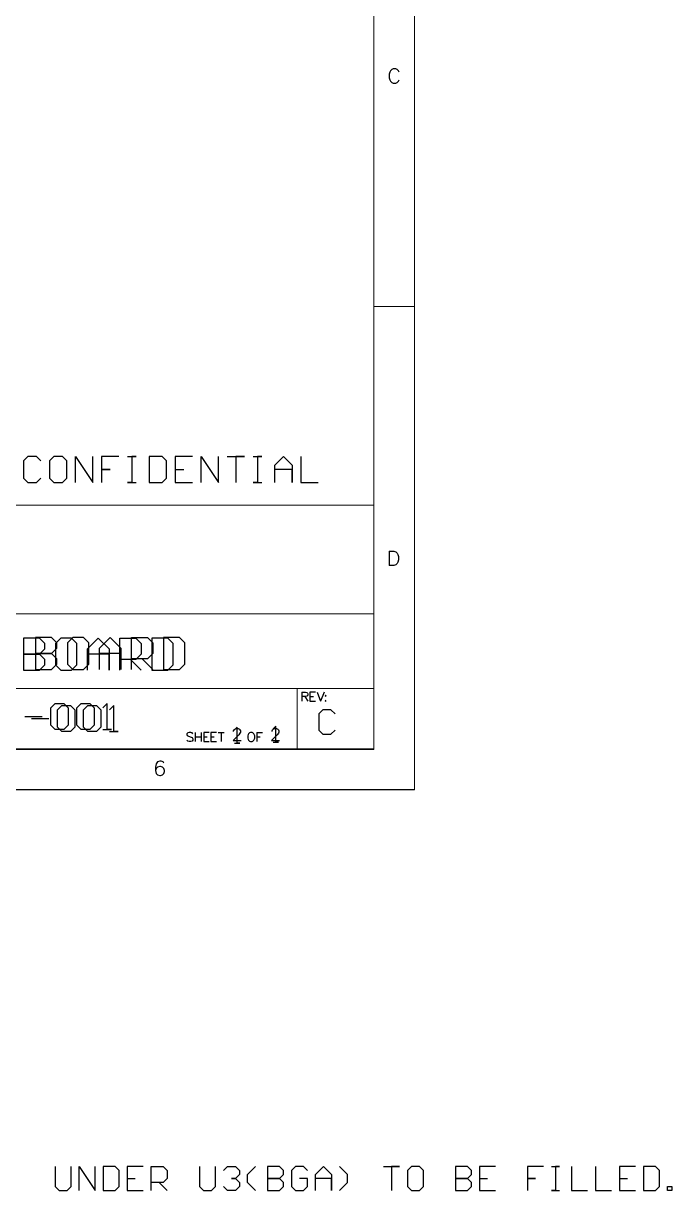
# Model space of a CAD drawing. Header units: millimetres. Extents: x 1.5 to 19.4, y 0 to 11.5.
# Drawn here: x 16.17 to 19.35, y 0.03 to 5.77 of the extents above; entities that cross this region are included whole.
import ezdxf

# ---------------------------------------------------------------- set-up
doc = ezdxf.new("R2010")
doc.units = ezdxf.units.MM
doc.header["$MEASUREMENT"] = 0
for name, color, linetype in [('DrillDrawing', 1, 'Continuous'), ('Mechanical17', 56, 'Continuous'), ('Mechanical18', 56, 'Continuous')]:
    doc.layers.add(name, color=color, linetype=linetype)

msp = doc.modelspace()

# ---------------------------------------------------------------- linework, layer by layer
at = {"layer": 'DrillDrawing'}
for p, q in [((16.2253, 2.7509), (16.2253, 2.5935)), ((16.304, 2.7509), (16.2253, 2.7509)), ((16.3302, 2.7247), (16.304, 2.7509)), ((16.304, 2.6722), (16.3302, 2.6985)), ((16.3302, 2.6985), (16.3302, 2.7247)), ((16.4089, 2.7509), (16.3827, 2.7247)), ((16.3827, 2.7247), (16.3827, 2.6197)), ((16.4614, 2.7509), (16.4089, 2.7509)), ((16.4877, 2.7247), (16.4614, 2.7509)), ((16.4877, 2.6197), (16.4877, 2.7247)), ((16.5401, 2.6985), (16.5926, 2.7509)), ((16.5401, 2.5935), (16.5401, 2.6985)), ((16.5926, 2.7509), (16.6451, 2.6985)), ((16.6451, 2.6985), (16.6451, 2.5935)), ((16.6976, 2.5935), (16.6976, 2.7509)), ((16.6976, 2.7509), (16.7763, 2.7509)), ((16.7763, 2.7509), (16.8025, 2.7247)), ((16.8025, 2.7247), (16.8025, 2.6722)), ((16.855, 2.7509), (16.855, 2.5935)), ((16.9337, 2.7509), (16.855, 2.7509)), ((16.9599, 2.7247), (16.9337, 2.7509)), ((16.9599, 2.6197), (16.9599, 2.7247)), ((16.304, 2.6722), (16.2253, 2.6722)), ((16.2253, 2.6722), (16.304, 2.6722)), ((16.3302, 2.646), (16.304, 2.6722)), ((16.3302, 2.6197), (16.3302, 2.646)), ((16.6451, 2.6722), (16.5401, 2.6722)), ((16.6451, 2.5935), (16.6451, 2.6722)), ((16.7763, 2.646), (16.6976, 2.646)), ((16.75, 2.646), (16.8025, 2.5935)), ((16.8025, 2.6722), (16.7763, 2.646)), ((16.2253, 2.5935), (16.304, 2.5935)), ((16.304, 2.5935), (16.3302, 2.6197)), ((16.3827, 2.6197), (16.4089, 2.5935)), ((16.4089, 2.5935), (16.4614, 2.5935)), ((16.4614, 2.5935), (16.4877, 2.6197)), ((16.855, 2.5935), (16.9337, 2.5935)), ((16.9337, 2.5935), (16.9599, 2.6197)), ((16.3339, 2.395), (16.3552, 2.4163)), ((16.3552, 2.4163), (16.3978, 2.4163)), ((16.3978, 2.4163), (16.4192, 2.395)), ((16.4618, 2.395), (16.4831, 2.4163)), ((16.4831, 2.4163), (16.5257, 2.4163)), ((16.5257, 2.4163), (16.5471, 2.395)), ((16.611, 2.4163), (16.5897, 2.395)), ((16.611, 2.2884), (16.611, 2.4163)), ((16.206, 2.3523), (16.2912, 2.3523)), ((16.3339, 2.3097), (16.3339, 2.395)), ((16.4192, 2.395), (16.4192, 2.3097)), ((16.4618, 2.3097), (16.4618, 2.395)), ((16.5471, 2.395), (16.5471, 2.3097)), ((16.3552, 2.2884), (16.3339, 2.3097)), ((16.4192, 2.3097), (16.3978, 2.2884)), ((16.4831, 2.2884), (16.4618, 2.3097)), ((16.5471, 2.3097), (16.5257, 2.2884)), ((17.2178, 2.311), (17.2047, 2.2979)), ((17.2178, 2.2323), (17.2178, 2.311)), ((17.4068, 2.3149), (17.3937, 2.3018)), ((17.4068, 2.2362), (17.4068, 2.3149)), ((16.3978, 2.2884), (16.3552, 2.2884)), ((16.5257, 2.2884), (16.4831, 2.2884)), ((16.5897, 2.2884), (16.6323, 2.2884)), ((16.6323, 2.2884), (16.611, 2.2884)), ((17.2047, 2.2323), (17.231, 2.2323)), ((17.231, 2.2323), (17.2178, 2.2323)), ((17.3937, 2.2362), (17.4199, 2.2362)), ((17.4199, 2.2362), (17.4068, 2.2362)), ((16.3226, 0.1506), (16.3226, 0.0522)), ((16.4014, 0.0522), (16.4014, 0.1506)), ((16.4407, 0.0325), (16.4407, 0.1506)), ((16.4407, 0.1506), (16.5194, 0.0325)), ((16.5194, 0.0325), (16.5194, 0.1506)), ((16.5588, 0.1506), (16.5588, 0.0325)), ((16.6178, 0.1506), (16.5588, 0.1506)), ((16.6375, 0.1309), (16.6178, 0.1506)), ((16.6375, 0.0522), (16.6375, 0.1309)), ((16.7556, 0.1506), (16.6769, 0.1506)), ((16.6769, 0.1506), (16.6769, 0.0325)), ((16.7949, 0.0325), (16.7949, 0.1506)), ((16.7949, 0.1506), (16.854, 0.1506)), ((16.854, 0.1506), (16.8737, 0.1309)), ((16.8737, 0.1309), (16.8737, 0.0915)), ((17.0311, 0.1506), (17.0311, 0.0522)), ((17.1098, 0.0522), (17.1098, 0.1506)), ((17.1492, 0.1309), (17.1688, 0.1506)), ((17.1688, 0.1506), (17.2082, 0.1506)), ((17.2082, 0.1506), (17.2279, 0.1309)), ((17.2279, 0.1309), (17.2279, 0.1112)), ((17.2672, 0.1112), (17.3066, 0.1506)), ((17.3656, 0.1506), (17.3656, 0.0325)), ((17.4247, 0.1506), (17.3656, 0.1506)), ((17.4443, 0.1309), (17.4247, 0.1506)), ((17.4443, 0.1112), (17.4443, 0.1309)), ((17.5034, 0.1506), (17.4837, 0.1309)), ((17.4837, 0.1309), (17.4837, 0.0522)), ((17.5427, 0.1506), (17.5034, 0.1506)), ((17.5624, 0.1309), (17.5427, 0.1506)), ((17.6018, 0.1112), (17.6411, 0.1506)), ((17.6411, 0.1506), (17.6805, 0.1112)), ((17.7592, 0.1112), (17.7198, 0.1506)), ((17.9363, 0.1506), (18.015, 0.1506)), ((18.015, 0.1506), (17.9757, 0.1506)), ((17.9757, 0.1506), (17.9757, 0.0325)), ((18.0741, 0.1506), (18.0544, 0.1309)), ((18.0544, 0.1309), (18.0544, 0.0522)), ((18.1134, 0.1506), (18.0741, 0.1506)), ((18.1331, 0.1309), (18.1134, 0.1506)), ((18.1331, 0.0522), (18.1331, 0.1309)), ((18.2905, 0.1506), (18.2905, 0.0325)), ((18.3496, 0.1506), (18.2905, 0.1506)), ((18.3692, 0.1309), (18.3496, 0.1506)), ((18.3692, 0.1112), (18.3692, 0.1309)), ((18.4873, 0.1506), (18.4086, 0.1506)), ((18.4086, 0.1506), (18.4086, 0.0325)), ((18.7234, 0.1506), (18.6447, 0.1506)), ((18.6447, 0.1506), (18.6447, 0.0915)), ((18.7628, 0.1506), (18.8022, 0.1506)), ((18.8022, 0.1506), (18.7825, 0.1506)), ((18.7825, 0.1506), (18.7825, 0.0325)), ((18.8612, 0.1506), (18.8612, 0.0325)), ((18.9793, 0.1506), (18.9793, 0.0325)), ((19.1761, 0.1506), (19.0973, 0.1506)), ((19.0973, 0.1506), (19.0973, 0.0325)), ((19.2154, 0.1506), (19.2154, 0.0325)), ((19.2745, 0.1506), (19.2154, 0.1506)), ((19.2941, 0.1309), (19.2745, 0.1506)), ((19.2941, 0.0522), (19.2941, 0.1309)), ((16.6769, 0.0915), (16.7162, 0.0915)), ((16.854, 0.0718), (16.7949, 0.0718)), ((16.8343, 0.0718), (16.8737, 0.0325)), ((16.8737, 0.0915), (16.854, 0.0718)), ((17.2082, 0.0915), (17.1885, 0.0915)), ((17.1885, 0.0915), (17.2082, 0.0915)), ((17.2279, 0.1112), (17.2082, 0.0915)), ((17.2082, 0.0915), (17.2279, 0.0718)), ((17.2279, 0.0718), (17.2279, 0.0522)), ((17.2672, 0.0718), (17.2672, 0.1112)), ((17.3066, 0.0325), (17.2672, 0.0718)), ((17.4247, 0.0915), (17.3656, 0.0915)), ((17.3656, 0.0915), (17.4247, 0.0915)), ((17.4247, 0.0915), (17.4443, 0.1112)), ((17.4443, 0.0718), (17.4247, 0.0915)), ((17.4443, 0.0522), (17.4443, 0.0718)), ((17.5624, 0.0915), (17.523, 0.0915)), ((17.5624, 0.0522), (17.5624, 0.0915)), ((17.6018, 0.0325), (17.6018, 0.1112)), ((17.6805, 0.0915), (17.6018, 0.0915)), ((17.6805, 0.1112), (17.6805, 0.0325)), ((17.6805, 0.0325), (17.6805, 0.0915)), ((17.7198, 0.0325), (17.7592, 0.0718)), ((17.7592, 0.0718), (17.7592, 0.1112)), ((18.3496, 0.0915), (18.2905, 0.0915)), ((18.2905, 0.0915), (18.3496, 0.0915)), ((18.3496, 0.0915), (18.3692, 0.1112)), ((18.3692, 0.0718), (18.3496, 0.0915)), ((18.3692, 0.0522), (18.3692, 0.0718)), ((18.4086, 0.0915), (18.4479, 0.0915)), ((18.6447, 0.0915), (18.6841, 0.0915)), ((18.6841, 0.0915), (18.6447, 0.0915)), ((18.6447, 0.0915), (18.6447, 0.0325)), ((19.0973, 0.0915), (19.1367, 0.0915)), ((16.3226, 0.0522), (16.3423, 0.0325)), ((16.3423, 0.0325), (16.3817, 0.0325)), ((16.3817, 0.0325), (16.4014, 0.0522)), ((16.5588, 0.0325), (16.6178, 0.0325)), ((16.6178, 0.0325), (16.6375, 0.0522)), ((16.6769, 0.0325), (16.7556, 0.0325)), ((17.0311, 0.0522), (17.0508, 0.0325)), ((17.0508, 0.0325), (17.0901, 0.0325)), ((17.0901, 0.0325), (17.1098, 0.0522)), ((17.1688, 0.0325), (17.1492, 0.0522)), ((17.2082, 0.0325), (17.1688, 0.0325)), ((17.2279, 0.0522), (17.2082, 0.0325)), ((17.3656, 0.0325), (17.4247, 0.0325)), ((17.4247, 0.0325), (17.4443, 0.0522)), ((17.4837, 0.0522), (17.5034, 0.0325)), ((17.5034, 0.0325), (17.5427, 0.0325)), ((17.5427, 0.0325), (17.5624, 0.0522)), ((18.0544, 0.0522), (18.0741, 0.0325)), ((18.0741, 0.0325), (18.1134, 0.0325)), ((18.1134, 0.0325), (18.1331, 0.0522)), ((18.2905, 0.0325), (18.3496, 0.0325)), ((18.3496, 0.0325), (18.3692, 0.0522)), ((18.4086, 0.0325), (18.4873, 0.0325)), ((18.7825, 0.0325), (18.7628, 0.0325)), ((18.7628, 0.0325), (18.8022, 0.0325)), ((18.8612, 0.0325), (18.9399, 0.0325)), ((18.9793, 0.0325), (19.058, 0.0325)), ((19.0973, 0.0325), (19.1761, 0.0325)), ((19.2154, 0.0325), (19.2745, 0.0325)), ((19.2745, 0.0325), (19.2941, 0.0522)), ((19.3335, 0.0325), (19.3335, 0.0522)), ((19.3335, 0.0522), (19.3532, 0.0522)), ((19.3532, 0.0325), (19.3335, 0.0325)), ((19.3532, 0.0522), (19.3532, 0.0325))]:
    msp.add_line(p, q, dxfattribs=at)
at = {"layer": 'Mechanical17'}
for p, q in [((16.1672, 2.748), (16.1672, 2.5906)), ((16.2459, 2.748), (16.1672, 2.748)), ((16.2722, 2.7217), (16.2459, 2.748)), ((16.2722, 2.6955), (16.2722, 2.7217)), ((16.3509, 2.748), (16.3246, 2.7217)), ((16.3246, 2.7217), (16.3246, 2.6168)), ((16.4033, 2.748), (16.3509, 2.748)), ((16.4296, 2.7217), (16.4033, 2.748)), ((16.4296, 2.6168), (16.4296, 2.7217)), ((16.4821, 2.6955), (16.5345, 2.748)), ((16.5345, 2.748), (16.587, 2.6955)), ((16.6395, 2.5906), (16.6395, 2.748)), ((16.6395, 2.748), (16.7182, 2.748)), ((16.7182, 2.748), (16.7444, 2.7217)), ((16.7444, 2.7217), (16.7444, 2.6693)), ((16.7969, 2.748), (16.7969, 2.5906)), ((16.8756, 2.748), (16.7969, 2.748)), ((16.9019, 2.7217), (16.8756, 2.748)), ((16.9019, 2.6168), (16.9019, 2.7217)), ((16.2459, 2.6693), (16.1672, 2.6693)), ((16.1672, 2.6693), (16.2459, 2.6693)), ((16.2459, 2.6693), (16.2722, 2.6955)), ((16.2722, 2.643), (16.2459, 2.6693)), ((16.2722, 2.6168), (16.2722, 2.643)), ((16.4821, 2.5906), (16.4821, 2.6955)), ((16.587, 2.6693), (16.4821, 2.6693)), ((16.587, 2.6955), (16.587, 2.5906)), ((16.587, 2.5906), (16.587, 2.6693)), ((16.7182, 2.643), (16.6395, 2.643)), ((16.692, 2.643), (16.7444, 2.5906)), ((16.7444, 2.6693), (16.7182, 2.643)), ((16.1672, 2.5906), (16.2459, 2.5906)), ((16.2459, 2.5906), (16.2722, 2.6168)), ((16.3246, 2.6168), (16.3509, 2.5906)), ((16.3509, 2.5906), (16.4033, 2.5906)), ((16.4033, 2.5906), (16.4296, 2.6168)), ((16.7969, 2.5906), (16.8756, 2.5906)), ((16.8756, 2.5906), (16.9019, 2.6168)), ((16.3014, 2.4058), (16.3227, 2.4271)), ((16.3227, 2.4271), (16.3654, 2.4271)), ((16.3654, 2.4271), (16.3867, 2.4058)), ((16.4293, 2.4058), (16.4506, 2.4271)), ((16.4506, 2.4271), (16.4933, 2.4271)), ((16.4933, 2.4271), (16.5146, 2.4058)), ((16.5785, 2.4271), (16.5572, 2.4058)), ((16.5785, 2.2992), (16.5785, 2.4271)), ((16.1735, 2.3632), (16.2588, 2.3632)), ((16.3014, 2.3205), (16.3014, 2.4058)), ((16.3867, 2.4058), (16.3867, 2.3205)), ((16.4293, 2.3205), (16.4293, 2.4058)), ((16.5146, 2.4058), (16.5146, 2.3205)), ((16.3227, 2.2992), (16.3014, 2.3205)), ((16.3654, 2.2992), (16.3227, 2.2992)), ((16.3867, 2.3205), (16.3654, 2.2992)), ((16.4506, 2.2992), (16.4293, 2.3205)), ((16.4933, 2.2992), (16.4506, 2.2992)), ((16.5146, 2.3205), (16.4933, 2.2992)), ((16.5572, 2.2992), (16.5999, 2.2992)), ((16.5999, 2.2992), (16.5785, 2.2992)), ((17.1997, 2.2919), (17.2025, 2.2975)), ((17.2025, 2.2975), (17.2053, 2.3003)), ((17.2053, 2.3003), (17.2109, 2.3031)), ((17.2109, 2.3031), (17.2222, 2.3031)), ((17.2222, 2.3031), (17.2278, 2.3003)), ((17.2278, 2.3003), (17.2306, 2.2975)), ((17.2306, 2.2975), (17.2334, 2.2919)), ((17.3886, 2.2919), (17.3914, 2.2975)), ((17.3914, 2.2975), (17.3943, 2.3003)), ((17.3943, 2.3003), (17.3999, 2.3031)), ((17.3999, 2.3031), (17.4111, 2.3031)), ((17.4111, 2.3031), (17.4168, 2.3003)), ((17.4168, 2.3003), (17.4196, 2.2975)), ((17.4196, 2.2975), (17.4224, 2.2919)), ((17.225, 2.2722), (17.1969, 2.2441)), ((17.1969, 2.2441), (17.2362, 2.2441)), ((17.1997, 2.2891), (17.1997, 2.2919)), ((17.2306, 2.2806), (17.225, 2.2722)), ((17.2334, 2.2863), (17.2306, 2.2806)), ((17.2334, 2.2919), (17.2334, 2.2863)), ((17.4139, 2.2722), (17.3858, 2.2441)), ((17.3858, 2.2441), (17.4252, 2.2441)), ((17.3886, 2.2891), (17.3886, 2.2919)), ((17.4196, 2.2806), (17.4139, 2.2722)), ((17.4224, 2.2863), (17.4196, 2.2806)), ((17.4224, 2.2919), (17.4224, 2.2863))]:
    msp.add_line(p, q, dxfattribs=at)
at = {"layer": 'Mechanical18'}
for p, q in [((17.9675, 5.5285), (17.9642, 5.5185)), ((17.9642, 5.5185), (17.9642, 5.5018)), ((17.9708, 5.5351), (17.9675, 5.5285)), ((17.9775, 5.5418), (17.9708, 5.5351)), ((17.9842, 5.5451), (17.9775, 5.5418)), ((17.9975, 5.5451), (17.9842, 5.5451)), ((18.0042, 5.5418), (17.9975, 5.5451)), ((18.0108, 5.5351), (18.0042, 5.5418)), ((18.0142, 5.5285), (18.0108, 5.5351)), ((17.9642, 5.5018), (17.9675, 5.4918)), ((17.9675, 5.4918), (17.9708, 5.4851)), ((17.9708, 5.4851), (17.9775, 5.4785)), ((17.9775, 5.4785), (17.9842, 5.4751)), ((17.9842, 5.4751), (17.9975, 5.4751)), ((17.9975, 5.4751), (18.0042, 5.4785)), ((18.0042, 5.4785), (18.0108, 5.4851)), ((18.0108, 5.4851), (18.0142, 5.4918)), ((16.1878, 3.6397), (16.1665, 3.6184)), ((16.1665, 3.6184), (16.1665, 3.5331)), ((16.2304, 3.6397), (16.1878, 3.6397)), ((16.2517, 3.6184), (16.2304, 3.6397)), ((16.3157, 3.6397), (16.2944, 3.6184)), ((16.2944, 3.6184), (16.2944, 3.5331)), ((16.3583, 3.6397), (16.3157, 3.6397)), ((16.3797, 3.6184), (16.3583, 3.6397)), ((16.3797, 3.5331), (16.3797, 3.6184)), ((16.4223, 3.5118), (16.4223, 3.6397)), ((16.4223, 3.6397), (16.5076, 3.5118)), ((16.5076, 3.5118), (16.5076, 3.6397)), ((16.6355, 3.6397), (16.5502, 3.6397)), ((16.5502, 3.6397), (16.5502, 3.5758)), ((16.6781, 3.6397), (16.7208, 3.6397)), ((16.7208, 3.6397), (16.6994, 3.6397)), ((16.6994, 3.6397), (16.6994, 3.5118)), ((16.7847, 3.6397), (16.7847, 3.5118)), ((16.8487, 3.6397), (16.7847, 3.6397)), ((16.87, 3.6184), (16.8487, 3.6397)), ((16.87, 3.5331), (16.87, 3.6184)), ((16.9979, 3.6397), (16.9126, 3.6397)), ((16.9126, 3.6397), (16.9126, 3.5118)), ((17.0405, 3.5118), (17.0405, 3.6397)), ((17.0405, 3.6397), (17.1258, 3.5118)), ((17.1258, 3.5118), (17.1258, 3.6397)), ((17.1684, 3.6397), (17.2537, 3.6397)), ((17.2537, 3.6397), (17.2111, 3.6397)), ((17.2111, 3.6397), (17.2111, 3.5118)), ((17.2964, 3.6397), (17.339, 3.6397)), ((17.339, 3.6397), (17.3177, 3.6397)), ((17.3177, 3.6397), (17.3177, 3.5118)), ((17.403, 3.5971), (17.4456, 3.6397)), ((17.4456, 3.6397), (17.4882, 3.5971)), ((17.5309, 3.6397), (17.5309, 3.5118)), ((16.5502, 3.5758), (16.5928, 3.5758)), ((16.5928, 3.5758), (16.5502, 3.5758)), ((16.5502, 3.5758), (16.5502, 3.5118)), ((16.9126, 3.5758), (16.9553, 3.5758)), ((17.403, 3.5118), (17.403, 3.5971)), ((17.4882, 3.5758), (17.403, 3.5758)), ((17.4882, 3.5971), (17.4882, 3.5118)), ((17.4882, 3.5118), (17.4882, 3.5758)), ((16.1665, 3.5331), (16.1878, 3.5118)), ((16.1878, 3.5118), (16.2304, 3.5118)), ((16.2304, 3.5118), (16.2517, 3.5331)), ((16.2944, 3.5331), (16.3157, 3.5118)), ((16.3157, 3.5118), (16.3583, 3.5118)), ((16.3583, 3.5118), (16.3797, 3.5331)), ((16.6994, 3.5118), (16.6781, 3.5118)), ((16.6781, 3.5118), (16.7208, 3.5118)), ((16.7847, 3.5118), (16.8487, 3.5118)), ((16.8487, 3.5118), (16.87, 3.5331)), ((16.9126, 3.5118), (16.9979, 3.5118)), ((17.3177, 3.5118), (17.2964, 3.5118)), ((17.2964, 3.5118), (17.339, 3.5118)), ((17.5309, 3.5118), (17.6161, 3.5118)), ((17.9642, 3.1751), (17.9642, 3.1051)), ((17.9642, 3.1751), (17.9875, 3.1751)), ((17.9875, 3.1751), (17.9975, 3.1718)), ((17.9975, 3.1718), (18.0042, 3.1651)), ((18.0042, 3.1651), (18.0075, 3.1585)), ((18.0075, 3.1585), (18.0108, 3.1485)), ((17.9875, 3.1051), (17.9642, 3.1051)), ((17.9975, 3.1085), (17.9875, 3.1051)), ((18.0042, 3.1151), (17.9975, 3.1085)), ((18.0075, 3.1218), (18.0042, 3.1151)), ((18.0108, 3.1318), (18.0075, 3.1218)), ((18.0108, 3.1485), (18.0108, 3.1318)), ((17.5344, 2.4821), (17.5344, 2.4372)), ((17.5344, 2.4821), (17.5537, 2.4821)), ((17.5537, 2.4821), (17.5601, 2.48)), ((17.5601, 2.48), (17.5623, 2.4779)), ((17.5623, 2.4779), (17.5644, 2.4736)), ((17.5644, 2.4693), (17.5623, 2.465)), ((17.5644, 2.4736), (17.5644, 2.4693)), ((17.6024, 2.4821), (17.5745, 2.4821)), ((17.5745, 2.4821), (17.5745, 2.4372)), ((17.6099, 2.4821), (17.627, 2.4372)), ((17.6441, 2.4821), (17.627, 2.4372)), ((17.6521, 2.4672), (17.6499, 2.465)), ((17.6542, 2.465), (17.6521, 2.4672)), ((17.5537, 2.4607), (17.5344, 2.4607)), ((17.5494, 2.4607), (17.5644, 2.4372)), ((17.5601, 2.4629), (17.5537, 2.4607)), ((17.5623, 2.465), (17.5601, 2.4629)), ((17.5745, 2.4607), (17.5916, 2.4607)), ((17.5745, 2.4372), (17.6024, 2.4372)), ((17.6499, 2.465), (17.6521, 2.4629)), ((17.6521, 2.4414), (17.6499, 2.4393)), ((17.6499, 2.4393), (17.6521, 2.4372)), ((17.6521, 2.4629), (17.6542, 2.465)), ((17.6542, 2.4393), (17.6521, 2.4414)), ((17.6521, 2.4372), (17.6542, 2.4393)), ((17.6381, 2.3956), (17.6181, 2.3756)), ((17.6181, 2.3756), (17.6181, 2.2956)), ((17.6781, 2.3956), (17.6381, 2.3956)), ((17.6981, 2.3756), (17.6781, 2.3956)), ((17.6181, 2.2956), (17.6381, 2.2756)), ((17.6781, 2.2756), (17.6981, 2.2956)), ((16.9742, 2.2824), (16.9699, 2.2781)), ((16.9699, 2.2781), (16.9699, 2.2738)), ((16.9699, 2.2738), (16.972, 2.2695)), ((16.9742, 2.2417), (16.9699, 2.2459)), ((16.972, 2.2695), (16.9742, 2.2674)), ((16.9806, 2.2845), (16.9742, 2.2824)), ((16.9742, 2.2674), (16.9784, 2.2652)), ((16.9806, 2.2395), (16.9742, 2.2417)), ((16.9784, 2.2652), (16.9913, 2.2609)), ((16.9892, 2.2845), (16.9806, 2.2845)), ((16.9892, 2.2395), (16.9806, 2.2395)), ((16.9956, 2.2824), (16.9892, 2.2845)), ((16.9956, 2.2417), (16.9892, 2.2395)), ((16.9913, 2.2609), (16.9956, 2.2588)), ((16.9999, 2.2781), (16.9956, 2.2824)), ((16.9956, 2.2588), (16.9977, 2.2567)), ((16.9999, 2.2459), (16.9956, 2.2417)), ((16.9977, 2.2567), (16.9999, 2.2524)), ((16.9999, 2.2524), (16.9999, 2.2459)), ((17.0099, 2.2845), (17.0099, 2.2395)), ((17.0099, 2.2631), (17.0399, 2.2631)), ((17.0399, 2.2845), (17.0399, 2.2395)), ((17.0802, 2.2845), (17.0524, 2.2845)), ((17.0524, 2.2845), (17.0524, 2.2395)), ((17.0524, 2.2631), (17.0695, 2.2631)), ((17.0524, 2.2395), (17.0802, 2.2395)), ((17.1156, 2.2845), (17.0877, 2.2845)), ((17.0877, 2.2845), (17.0877, 2.2395)), ((17.0877, 2.2631), (17.1048, 2.2631)), ((17.0877, 2.2395), (17.1156, 2.2395)), ((17.1231, 2.2845), (17.153, 2.2845)), ((17.138, 2.2845), (17.138, 2.2395)), ((17.2711, 2.2738), (17.269, 2.2674)), ((17.269, 2.2674), (17.269, 2.2567)), ((17.269, 2.2567), (17.2711, 2.2502)), ((17.2733, 2.2781), (17.2711, 2.2738)), ((17.2711, 2.2502), (17.2733, 2.2459)), ((17.2776, 2.2824), (17.2733, 2.2781)), ((17.2733, 2.2459), (17.2776, 2.2417)), ((17.2819, 2.2845), (17.2776, 2.2824)), ((17.2776, 2.2417), (17.2819, 2.2395)), ((17.2904, 2.2845), (17.2819, 2.2845)), ((17.2819, 2.2395), (17.2904, 2.2395)), ((17.2947, 2.2824), (17.2904, 2.2845)), ((17.2904, 2.2395), (17.2947, 2.2417)), ((17.299, 2.2781), (17.2947, 2.2824)), ((17.2947, 2.2417), (17.299, 2.2459)), ((17.3011, 2.2738), (17.299, 2.2781)), ((17.299, 2.2459), (17.3011, 2.2502)), ((17.3033, 2.2674), (17.3011, 2.2738)), ((17.3011, 2.2502), (17.3033, 2.2567)), ((17.3033, 2.2567), (17.3033, 2.2674)), ((17.3138, 2.2845), (17.3138, 2.2395)), ((17.3138, 2.2845), (17.3416, 2.2845)), ((17.3138, 2.2631), (17.3309, 2.2631)), ((17.6381, 2.2756), (17.6781, 2.2756)), ((16.8195, 2.1298), (16.8162, 2.1131)), ((16.8262, 2.1398), (16.8195, 2.1298)), ((16.8362, 2.1431), (16.8262, 2.1398)), ((16.8428, 2.1431), (16.8362, 2.1431)), ((16.8528, 2.1398), (16.8428, 2.1431)), ((16.8562, 2.1331), (16.8528, 2.1398)), ((16.8162, 2.1131), (16.8162, 2.0965)), ((16.8195, 2.1065), (16.8162, 2.0965)), ((16.8162, 2.0965), (16.8195, 2.0831)), ((16.8262, 2.1131), (16.8195, 2.1065)), ((16.8195, 2.0831), (16.8262, 2.0765)), ((16.8362, 2.1165), (16.8262, 2.1131)), ((16.8262, 2.0765), (16.8362, 2.0731)), ((16.8395, 2.1165), (16.8362, 2.1165)), ((16.8362, 2.0731), (16.8395, 2.0731)), ((16.8495, 2.1131), (16.8395, 2.1165)), ((16.8395, 2.0731), (16.8495, 2.0765)), ((16.8562, 2.1065), (16.8495, 2.1131)), ((16.8495, 2.0765), (16.8562, 2.0831)), ((16.8595, 2.0965), (16.8562, 2.1065)), ((16.8562, 2.0831), (16.8595, 2.0931)), ((16.8595, 2.0931), (16.8595, 2.0965))]:
    msp.add_line(p, q, dxfattribs=at)
at = {"layer": 'Mechanical18', "const_width": 0.005}
for points in [[(18.0892, 2.0031), (18.0892, 11.5031)], [(17.8892, 2.2031), (17.8892, 11.3031)], [(17.8892, 4.3781), (18.0892, 4.3781)], [(14.799, 3.4009), (17.8884, 3.4009)], [(17.8884, 2.2009), (17.8884, 3.4009)], [(17.8884, 2.2009), (17.8884, 3.4009)], [(17.8892, 2.2031), (17.8892, 3.4031)], [(14.459, 2.8679), (17.8882, 2.8679)], [(13.3884, 2.5009), (17.8884, 2.5009)], [(17.512, 2.2009), (17.512, 2.5009)], [(3.2892, 2.2031), (17.8892, 2.2031)], [(13.3884, 2.2009), (17.8884, 2.2009)], [(13.3884, 2.2009), (17.8884, 2.2009)], [(13.3892, 2.2031), (17.8892, 2.2031)], [(3.0892, 2.0031), (18.0892, 2.0031)]]:
    msp.add_lwpolyline(points, dxfattribs=at)
at = {"layer": 'Mechanical18', "const_width": 0.0025}
for points in [[(17.8879, 4.3781, 1), (17.8904, 4.3781, 1)], [(18.0879, 4.3781, 1), (18.0904, 4.3781, 1)], [(17.8871, 3.4009, 1), (17.8896, 3.4009, 1)], [(17.8871, 3.4009, 1), (17.8896, 3.4009, 1)], [(17.8871, 3.4009, 1), (17.8896, 3.4009, 1)], [(17.8879, 3.4031, 1), (17.8904, 3.4031, 1)], [(17.887, 2.8679, 1), (17.8895, 2.8679, 1)], [(17.5107, 2.5009, 1), (17.5132, 2.5009, 1)], [(17.8871, 2.5009, 1), (17.8896, 2.5009, 1)], [(17.5107, 2.2009, 1), (17.5132, 2.2009, 1)], [(17.8871, 2.2009, 1), (17.8896, 2.2009, 1)], [(17.8871, 2.2009, 1), (17.8896, 2.2009, 1)], [(17.8871, 2.2009, 1), (17.8896, 2.2009, 1)], [(17.8871, 2.2009, 1), (17.8896, 2.2009, 1)], [(17.8879, 2.2031, 1), (17.8904, 2.2031, 1)], [(17.8879, 2.2031, 1), (17.8904, 2.2031, 1)], [(17.8879, 2.2031, 1), (17.8904, 2.2031, 1)], [(17.8879, 2.2031, 1), (17.8904, 2.2031, 1)], [(18.0879, 2.0031, 1), (18.0904, 2.0031, 1)], [(18.0879, 2.0031, 1), (18.0904, 2.0031, 1)]]:
    msp.add_lwpolyline(points, format="xyb", close=True, dxfattribs=at)

doc.saveas('drawing.dxf')
